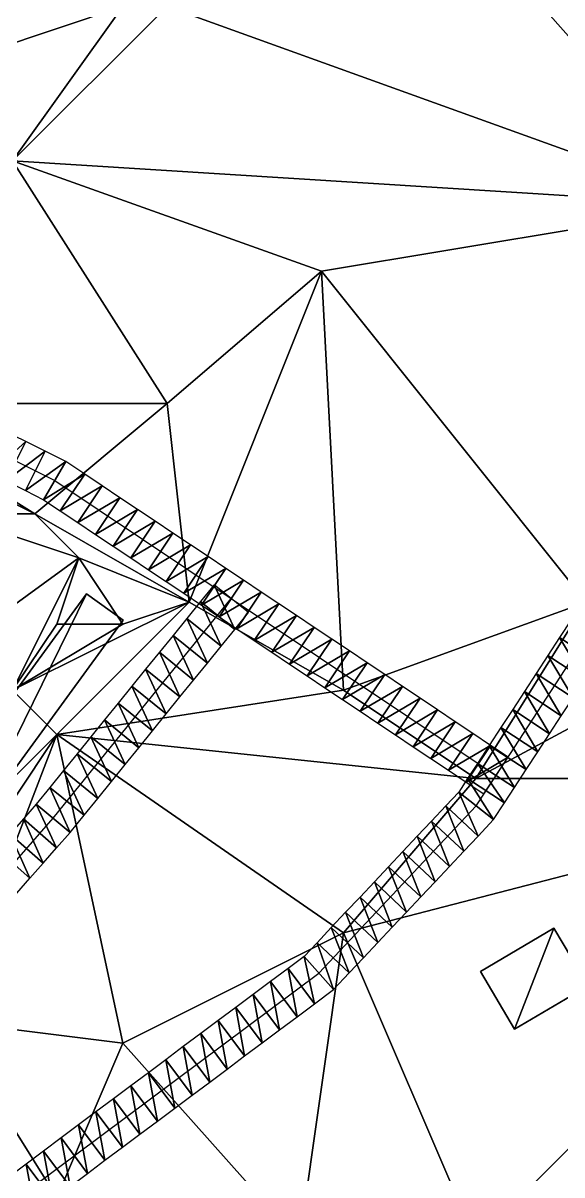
# Model space of a CAD drawing. Header units: metres. Extents: x -1103 to 901, y -902 to 905.
# Drawn here: x 706.9 to 755.8, y -54 to 50.5 of the extents above; entities that cross this region are included whole.
import ezdxf

# ---------------------------------------------------------------- set-up
doc = ezdxf.new("R2010")
doc.units = ezdxf.units.M
for name, color, linetype in [('OSM_BUILDING_FOOTPRINTS', 7, 'CONTINUOUS'), ('OSM_BUILDING_ROOFS', 1, 'CONTINUOUS'), ('OSM_BUILDING_WALLS', 8, 'CONTINUOUS'), ('OSM_ROAD_AXES', 2, 'CONTINUOUS'), ('OSM_ROAD_SURFACE', 9, 'CONTINUOUS'), ('OSM_TERRAIN', 3, 'CONTINUOUS'), ('OSM_WATER_SURFACE', 5, 'CONTINUOUS')]:
    doc.layers.add(name, color=color, linetype=linetype)

msp = doc.modelspace()

# ---------------------------------------------------------------- linework, layer by layer
at = {"layer": 'OSM_BUILDING_FOOTPRINTS'}
for points in [[(698.9, -20.19, 3.47), (712.7, -1.25, 3.47), (716.02, -3.64, 3.47), (702.22, -22.58, 3.47), (698.9, -20.19, 3.47)], [(748.4, -35.51, 3), (755.06, -31.59, 3), (758.16, -36.82, 3), (751.51, -40.73, 3), (748.4, -35.51, 3)]]:
    msp.add_polyline3d(points, close=True, dxfattribs=at)
at = {"layer": 'OSM_BUILDING_ROOFS'}
for points in [[(712.7, -1.25, 13.47), (698.9, -20.19, 13.47), (702.22, -22.58, 13.47)], [(712.7, -1.25, 13.47), (702.22, -22.58, 13.47), (716.02, -3.64, 13.47)], [(755.06, -31.59, 13), (748.4, -35.51, 13), (751.51, -40.73, 13)], [(755.06, -31.59, 13), (751.51, -40.73, 13), (758.16, -36.82, 13)]]:
    msp.add_3dface(points, dxfattribs=at)
at = {"layer": 'OSM_BUILDING_WALLS'}
for points in [[(712.7, -1.25, 3.47), (698.9, -20.19, 3.47), (698.9, -20.19, 13.47)], [(712.7, -1.25, 3.47), (698.9, -20.19, 13.47), (712.7, -1.25, 13.47)], [(716.02, -3.64, 3.47), (712.7, -1.25, 3.47), (712.7, -1.25, 13.47)], [(716.02, -3.64, 3.47), (712.7, -1.25, 13.47), (716.02, -3.64, 13.47)], [(702.22, -22.58, 3.47), (716.02, -3.64, 3.47), (716.02, -3.64, 13.47)], [(702.22, -22.58, 3.47), (716.02, -3.64, 13.47), (702.22, -22.58, 13.47)], [(755.06, -31.59, 3), (748.4, -35.51, 3), (748.4, -35.51, 13)], [(755.06, -31.59, 3), (748.4, -35.51, 13), (755.06, -31.59, 13)], [(758.16, -36.82, 3), (755.06, -31.59, 3), (755.06, -31.59, 13)], [(758.16, -36.82, 3), (755.06, -31.59, 13), (758.16, -36.82, 13)], [(748.4, -35.51, 3), (751.51, -40.73, 3), (751.51, -40.73, 13)], [(748.4, -35.51, 3), (751.51, -40.73, 13), (748.4, -35.51, 13)], [(751.51, -40.73, 3), (758.16, -36.82, 3), (758.16, -36.82, 13)], [(751.51, -40.73, 3), (758.16, -36.82, 13), (751.51, -40.73, 13)]]:
    msp.add_3dface(points, dxfattribs=at)
at = {"layer": 'OSM_ROAD_AXES'}
for points in [[(656.78, -77.47, 5.98), (670.06, -73.39, 5.6), (679.59, -70.07, 5.2), (705.25, -56.94, 4.72), (733.76, -35.65, 4.82), (748.03, -20.48, 5.08), (749.82, -17.73, 5.13), (761.5, 0.19, 5.33), (782.35, 48.05, 6.8), (798.39, 94.85, 7.22)], [(644.88, -79.67, 5.84), (644.74, -77.13, 5.84), (645.92, -67.86, 5.91), (648.3, -58.58, 6.01), (654.97, -46.65, 6.38), (695.95, 8.94, 6.71), (697.67, 10.7, 6.8), (700.99, 11.81, 6.91), (704.55, 11.66, 6.89), (709.82, 9.01, 6.76), (725.82, -1.69, 6.17), (749.82, -17.73, 5.13)], [(648.3, -58.58, 6.01), (658.52, -57.11, 6.14), (671.87, -53.13, 5.58), (685.35, -45.48, 5.01), (697.67, -35.32, 4.49), (709.67, -21.61, 5.16), (725.82, -1.69, 6.17)]]:
    msp.add_polyline3d(points, dxfattribs=at)
at = {"layer": 'OSM_ROAD_SURFACE'}
for points in [[(704.03, 9.73, 6.86), (707.21, 12.56, 6.96), (705.08, 13.59, 7.01)], [(704.03, 9.73, 6.86), (705.41, 8.99, 6.83), (707.21, 12.56, 6.96)], [(705.41, 8.99, 6.83), (708.96, 11.68, 6.92), (707.21, 12.56, 6.96)], [(705.41, 8.99, 6.83), (707.16, 8.11, 6.79), (708.96, 11.68, 6.92)], [(707.16, 8.11, 6.79), (710.82, 10.74, 6.87), (708.96, 11.68, 6.92)], [(707.16, 8.11, 6.79), (708.81, 7.28, 6.74), (710.82, 10.74, 6.87)], [(708.81, 7.28, 6.74), (712.53, 9.6, 6.82), (710.82, 10.74, 6.87)], [(708.81, 7.28, 6.74), (710.3, 6.28, 6.69), (712.53, 9.6, 6.82)], [(710.3, 6.28, 6.69), (714.13, 8.53, 6.76), (712.53, 9.6, 6.82)], [(710.3, 6.28, 6.69), (711.9, 5.21, 6.64), (714.13, 8.53, 6.76)], [(711.9, 5.21, 6.64), (715.73, 7.46, 6.71), (714.13, 8.53, 6.76)], [(711.9, 5.21, 6.64), (713.5, 4.14, 6.58), (715.73, 7.46, 6.71)], [(713.5, 4.14, 6.58), (717.33, 6.39, 6.65), (715.73, 7.46, 6.71)], [(713.5, 4.14, 6.58), (715.11, 3.07, 6.53), (717.33, 6.39, 6.65)], [(715.11, 3.07, 6.53), (718.93, 5.32, 6.6), (717.33, 6.39, 6.65)], [(715.11, 3.07, 6.53), (716.71, 2, 6.47), (718.93, 5.32, 6.6)], [(716.71, 2, 6.47), (720.53, 4.25, 6.54), (718.93, 5.32, 6.6)], [(716.71, 2, 6.47), (718.31, 0.93, 6.42), (720.53, 4.25, 6.54)], [(718.31, 0.93, 6.42), (722.13, 3.19, 6.46), (720.53, 4.25, 6.54)], [(718.31, 0.93, 6.42), (719.91, -0.14, 6.36), (722.13, 3.19, 6.46)], [(719.91, -0.14, 6.36), (723.73, 2.12, 6.35), (722.13, 3.19, 6.46)], [(719.91, -0.14, 6.36), (721.51, -1.21, 6.31), (723.73, 2.12, 6.35)], [(721.51, -1.21, 6.31), (725.33, 1.05, 6.3), (723.73, 2.12, 6.35)], [(721.51, -1.21, 6.31), (723.11, -2.28, 6.25), (725.33, 1.05, 6.3)], [(723.11, -2.28, 6.25), (726.93, -0.02, 6.25), (725.33, 1.05, 6.3)], [(726.13, -4.48, 6.14), (724.27, -0.43, 6.28), (723.02, -1.96, 6.26)], [(723.11, -2.28, 6.25), (724.71, -3.35, 6.2), (726.93, -0.02, 6.25)], [(726.13, -4.48, 6.14), (727.37, -2.94, 6.17), (724.27, -0.43, 6.28)], [(724.71, -3.35, 6.2), (728.53, -1.09, 6.2), (726.93, -0.02, 6.25)], [(724.89, -6.01, 6.06), (723.02, -1.96, 6.26), (721.78, -3.49, 6.19)], [(724.89, -6.01, 6.06), (726.13, -4.48, 6.14), (723.02, -1.96, 6.26)], [(724.71, -3.35, 6.2), (726.31, -4.42, 6.15), (728.53, -1.09, 6.2)], [(726.31, -4.42, 6.15), (730.13, -2.16, 6.15), (728.53, -1.09, 6.2)], [(726.31, -4.42, 6.15), (727.91, -5.49, 6.09), (730.13, -2.16, 6.15)], [(727.91, -5.49, 6.09), (731.73, -3.23, 6.1), (730.13, -2.16, 6.15)], [(723.65, -7.54, 5.97), (721.78, -3.49, 6.19), (720.54, -5.03, 6.11)], [(723.65, -7.54, 5.97), (724.89, -6.01, 6.06), (721.78, -3.49, 6.19)], [(727.91, -5.49, 6.09), (729.51, -6.56, 6.04), (731.73, -3.23, 6.1)], [(729.51, -6.56, 6.04), (733.33, -4.3, 6.05), (731.73, -3.23, 6.1)], [(758.93, -7.42, 5.24), (756.64, -3.6, 5.25), (755.58, -5.23, 5.24)], [(722.4, -9.08, 5.89), (720.54, -5.03, 6.11), (719.3, -6.56, 6.02)], [(722.4, -9.08, 5.89), (723.65, -7.54, 5.97), (720.54, -5.03, 6.11)], [(729.51, -6.56, 6.04), (731.11, -7.63, 5.99), (733.33, -4.3, 6.05)], [(731.11, -7.63, 5.99), (734.93, -5.37, 6), (733.33, -4.3, 6.05)], [(731.11, -7.63, 5.99), (732.71, -8.7, 5.93), (734.93, -5.37, 6)], [(732.71, -8.7, 5.93), (736.53, -6.44, 5.93), (734.93, -5.37, 6)], [(757.87, -9.05, 5.24), (755.58, -5.23, 5.24), (754.51, -6.86, 5.24)], [(757.87, -9.05, 5.24), (758.93, -7.42, 5.24), (755.58, -5.23, 5.24)], [(721.16, -10.61, 5.8), (719.3, -6.56, 6.02), (718.05, -8.09, 5.93)], [(721.16, -10.61, 5.8), (722.4, -9.08, 5.89), (719.3, -6.56, 6.02)], [(732.71, -8.7, 5.93), (734.31, -9.77, 5.88), (736.53, -6.44, 5.93)], [(734.31, -9.77, 5.88), (738.13, -7.51, 5.85), (736.53, -6.44, 5.93)], [(756.8, -10.68, 5.23), (754.51, -6.86, 5.24), (753.45, -8.49, 5.23)], [(756.8, -10.68, 5.23), (757.87, -9.05, 5.24), (754.51, -6.86, 5.24)], [(719.92, -12.14, 5.72), (718.05, -8.09, 5.93), (716.81, -9.62, 5.85)], [(719.92, -12.14, 5.72), (721.16, -10.61, 5.8), (718.05, -8.09, 5.93)], [(734.31, -9.77, 5.88), (735.91, -10.84, 5.8), (738.13, -7.51, 5.85)], [(735.91, -10.84, 5.8), (739.73, -8.58, 5.76), (738.13, -7.51, 5.85)], [(735.91, -10.84, 5.8), (737.51, -11.91, 5.7), (739.73, -8.58, 5.76)], [(737.51, -11.91, 5.7), (741.33, -9.65, 5.67), (739.73, -8.58, 5.76)], [(755.74, -12.31, 5.22), (753.45, -8.49, 5.23), (752.39, -10.12, 5.23)], [(755.74, -12.31, 5.22), (756.8, -10.68, 5.23), (753.45, -8.49, 5.23)], [(718.68, -13.68, 5.61), (716.81, -9.62, 5.85), (715.57, -11.16, 5.76)], [(718.68, -13.68, 5.61), (719.92, -12.14, 5.72), (716.81, -9.62, 5.85)], [(737.51, -11.91, 5.7), (739.11, -12.98, 5.61), (741.33, -9.65, 5.67)], [(739.11, -12.98, 5.61), (742.93, -10.72, 5.58), (741.33, -9.65, 5.67)], [(754.68, -13.94, 5.21), (752.39, -10.12, 5.23), (751.33, -11.75, 5.22)], [(754.68, -13.94, 5.21), (755.74, -12.31, 5.22), (752.39, -10.12, 5.23)], [(717.44, -15.21, 5.51), (715.57, -11.16, 5.76), (714.33, -12.69, 5.68)], [(717.44, -15.21, 5.51), (718.68, -13.68, 5.61), (715.57, -11.16, 5.76)], [(739.11, -12.98, 5.61), (740.71, -14.05, 5.52), (742.93, -10.72, 5.58)], [(740.71, -14.05, 5.52), (744.53, -11.79, 5.49), (742.93, -10.72, 5.58)], [(740.71, -14.05, 5.52), (742.31, -15.12, 5.43), (744.53, -11.79, 5.49)], [(742.31, -15.12, 5.43), (746.13, -12.86, 5.39), (744.53, -11.79, 5.49)], [(753.62, -15.57, 5.2), (751.33, -11.75, 5.22), (750.27, -13.38, 5.22)], [(753.62, -15.57, 5.2), (754.68, -13.94, 5.21), (751.33, -11.75, 5.22)], [(716.19, -16.74, 5.48), (714.33, -12.69, 5.68), (713.09, -14.22, 5.58)], [(716.19, -16.74, 5.48), (717.44, -15.21, 5.51), (714.33, -12.69, 5.68)], [(742.31, -15.12, 5.43), (743.91, -16.19, 5.33), (746.13, -12.86, 5.39)], [(743.91, -16.19, 5.33), (747.73, -13.93, 5.3), (746.13, -12.86, 5.39)], [(752.55, -17.2, 5.18), (750.27, -13.38, 5.22), (749.2, -15.01, 5.21)], [(752.55, -17.2, 5.18), (753.62, -15.57, 5.2), (750.27, -13.38, 5.22)], [(714.95, -18.27, 5.43), (713.09, -14.22, 5.58), (711.84, -15.76, 5.53)], [(714.95, -18.27, 5.43), (716.19, -16.74, 5.48), (713.09, -14.22, 5.58)], [(743.91, -16.19, 5.33), (745.51, -17.26, 5.24), (747.73, -13.93, 5.3)], [(745.51, -17.26, 5.24), (749.33, -15, 5.21), (747.73, -13.93, 5.3)], [(745.51, -17.26, 5.24), (747.11, -18.33, 5.17), (749.33, -15, 5.21)], [(747.11, -18.33, 5.17), (750.93, -16.07, 5.19), (749.33, -15, 5.21)], [(751.49, -18.83, 5.16), (749.2, -15.01, 5.21), (748.14, -16.64, 5.21)], [(751.49, -18.83, 5.16), (752.55, -17.2, 5.18), (749.2, -15.01, 5.21)], [(713.71, -19.81, 5.33), (711.84, -15.76, 5.53), (710.6, -17.29, 5.43)], [(713.71, -19.81, 5.33), (714.95, -18.27, 5.43), (711.84, -15.76, 5.53)], [(747.11, -18.33, 5.17), (748.71, -19.39, 5.15), (750.93, -16.07, 5.19)], [(750.6, -20.2, 5.14), (748.14, -16.64, 5.21), (747.25, -18.01, 5.18)], [(750.6, -20.2, 5.14), (751.49, -18.83, 5.16), (748.14, -16.64, 5.21)], [(712.47, -21.34, 5.23), (710.6, -17.29, 5.43), (709.36, -18.82, 5.35)], [(712.47, -21.34, 5.23), (713.71, -19.81, 5.33), (710.6, -17.29, 5.43)], [(749.59, -21.72, 5.11), (747.25, -18.01, 5.18), (746.46, -19.23, 5.16)], [(749.59, -21.72, 5.11), (750.6, -20.2, 5.14), (747.25, -18.01, 5.18)], [(711.2, -22.9, 5.14), (709.36, -18.82, 5.35), (708.14, -20.33, 5.28)], [(711.2, -22.9, 5.14), (712.47, -21.34, 5.23), (709.36, -18.82, 5.35)], [(748.19, -23.23, 5.09), (746.46, -19.23, 5.16), (745.27, -20.48, 5.14)], [(748.19, -23.23, 5.09), (749.59, -21.72, 5.11), (746.46, -19.23, 5.16)], [(709.97, -24.3, 5.07), (708.14, -20.33, 5.28), (706.97, -21.67, 5.21)], [(709.97, -24.3, 5.07), (711.2, -22.9, 5.14), (708.14, -20.33, 5.28)], [(746.89, -24.6, 5.06), (745.27, -20.48, 5.14), (743.98, -21.86, 5.11)], [(746.89, -24.6, 5.06), (748.19, -23.23, 5.09), (745.27, -20.48, 5.14)], [(708.77, -25.67, 5), (706.97, -21.67, 5.21), (705.76, -23.04, 5.12)], [(708.77, -25.67, 5), (709.97, -24.3, 5.07), (706.97, -21.67, 5.21)], [(745.59, -25.98, 5.04), (743.98, -21.86, 5.11), (742.68, -23.24, 5.09)], [(745.59, -25.98, 5.04), (746.89, -24.6, 5.06), (743.98, -21.86, 5.11)], [(707.57, -27.04, 4.93), (705.76, -23.04, 5.12), (704.57, -24.41, 5.04)], [(707.57, -27.04, 4.93), (708.77, -25.67, 5), (705.76, -23.04, 5.12)], [(744.29, -27.36, 5.02), (742.68, -23.24, 5.09), (741.38, -24.62, 5.07)], [(744.29, -27.36, 5.02), (745.59, -25.98, 5.04), (742.68, -23.24, 5.09)], [(706.37, -28.41, 4.86), (707.57, -27.04, 4.93), (704.57, -24.41, 5.04)], [(743, -28.74, 5), (741.38, -24.62, 5.07), (740.08, -26, 5.05)], [(743, -28.74, 5), (744.29, -27.36, 5.02), (741.38, -24.62, 5.07)], [(741.7, -30.12, 4.97), (740.08, -26, 5.05), (738.79, -27.38, 5.03)], [(741.7, -30.12, 4.97), (743, -28.74, 5), (740.08, -26, 5.05)], [(740.4, -31.5, 4.96), (738.79, -27.38, 5.03), (737.49, -28.76, 5)], [(740.4, -31.5, 4.96), (741.7, -30.12, 4.97), (738.79, -27.38, 5.03)], [(739.11, -32.88, 4.96), (737.49, -28.76, 5), (736.19, -30.14, 4.98)], [(739.11, -32.88, 4.96), (740.4, -31.5, 4.96), (737.49, -28.76, 5)], [(737.81, -34.26, 4.95), (736.19, -30.14, 4.98), (734.89, -31.52, 4.95)], [(737.81, -34.26, 4.95), (739.11, -32.88, 4.96), (736.19, -30.14, 4.98)], [(736.51, -35.64, 4.95), (734.89, -31.52, 4.95), (733.6, -32.9, 4.86)], [(736.51, -35.64, 4.95), (737.81, -34.26, 4.95), (734.89, -31.52, 4.95)], [(735.09, -37.14, 4.94), (733.6, -32.9, 4.86), (732.43, -34.15, 4.8)], [(735.09, -37.14, 4.94), (736.51, -35.64, 4.95), (733.6, -32.9, 4.86)], [(733.37, -38.43, 4.88), (732.43, -34.15, 4.8), (730.98, -35.23, 4.75)], [(733.37, -38.43, 4.88), (735.09, -37.14, 4.94), (732.43, -34.15, 4.8)], [(731.79, -39.62, 4.82), (730.98, -35.23, 4.75), (729.39, -36.41, 4.69)], [(731.79, -39.62, 4.82), (733.37, -38.43, 4.88), (730.98, -35.23, 4.75)], [(730.2, -40.8, 4.76), (729.39, -36.41, 4.69), (727.81, -37.59, 4.63)], [(730.2, -40.8, 4.76), (731.79, -39.62, 4.82), (729.39, -36.41, 4.69)], [(728.62, -41.98, 4.7), (727.81, -37.59, 4.63), (726.23, -38.78, 4.57)], [(728.62, -41.98, 4.7), (730.2, -40.8, 4.76), (727.81, -37.59, 4.63)], [(727.03, -43.16, 4.64), (726.23, -38.78, 4.57), (724.64, -39.96, 4.51)], [(727.03, -43.16, 4.64), (728.62, -41.98, 4.7), (726.23, -38.78, 4.57)], [(725.45, -44.35, 4.58), (724.64, -39.96, 4.51), (723.06, -41.14, 4.45)], [(725.45, -44.35, 4.58), (727.03, -43.16, 4.64), (724.64, -39.96, 4.51)], [(723.87, -45.53, 4.53), (723.06, -41.14, 4.45), (721.47, -42.32, 4.39)], [(723.87, -45.53, 4.53), (725.45, -44.35, 4.58), (723.06, -41.14, 4.45)], [(722.28, -46.71, 4.47), (721.47, -42.32, 4.39), (719.89, -43.51, 4.33)], [(722.28, -46.71, 4.47), (723.87, -45.53, 4.53), (721.47, -42.32, 4.39)], [(720.7, -47.9, 4.43), (719.89, -43.51, 4.33), (718.31, -44.69, 4.28)], [(720.7, -47.9, 4.43), (722.28, -46.71, 4.47), (719.89, -43.51, 4.33)], [(719.12, -49.08, 4.46), (718.31, -44.69, 4.28), (716.72, -45.87, 4.31)], [(719.12, -49.08, 4.46), (720.7, -47.9, 4.43), (718.31, -44.69, 4.28)], [(717.53, -50.26, 4.5), (716.72, -45.87, 4.31), (715.14, -47.05, 4.34)], [(717.53, -50.26, 4.5), (719.12, -49.08, 4.46), (716.72, -45.87, 4.31)], [(715.95, -51.44, 4.53), (715.14, -47.05, 4.34), (713.55, -48.24, 4.38)], [(715.95, -51.44, 4.53), (717.53, -50.26, 4.5), (715.14, -47.05, 4.34)], [(714.36, -52.62, 4.57), (713.55, -48.24, 4.38), (711.97, -49.42, 4.43)], [(714.36, -52.62, 4.57), (715.95, -51.44, 4.53), (713.55, -48.24, 4.38)], [(712.78, -53.81, 4.6), (711.97, -49.42, 4.43), (710.39, -50.6, 4.49)], [(712.78, -53.81, 4.6), (714.36, -52.62, 4.57), (711.97, -49.42, 4.43)], [(711.2, -54.99, 4.63), (710.39, -50.6, 4.49), (708.8, -51.79, 4.55)], [(711.2, -54.99, 4.63), (712.78, -53.81, 4.6), (710.39, -50.6, 4.49)], [(709.61, -56.17, 4.67), (708.8, -51.79, 4.55), (707.22, -52.97, 4.62)], [(709.61, -56.17, 4.67), (711.2, -54.99, 4.63), (708.8, -51.79, 4.55)], [(708.03, -57.36, 4.7), (707.22, -52.97, 4.62), (705.64, -54.15, 4.74)], [(708.03, -57.36, 4.7), (709.61, -56.17, 4.67), (707.22, -52.97, 4.62)]]:
    msp.add_3dface(points, dxfattribs=at)
at = {"layer": 'OSM_TERRAIN'}
for points in [[(698, 46, 7.68), (716, 52, 7.54), (688, 60, 9.1)], [(754, 52, 7.26), (770, 34, 6.99), (768, 56, 7.12)], [(706, 38, 7.21), (716, 52, 7.54), (698, 46, 7.68)], [(706, 38, 7.21), (770, 34, 6.99), (720, 52, 7.11)], [(706, 38, 7.21), (720, 52, 7.11), (716, 52, 7.54)], [(770, 34, 6.99), (754, 52, 7.26), (720, 52, 7.11)], [(720, 16, 6.99), (706, 38, 7.21), (692, 16, 7.12)], [(720, 16, 6.99), (734, 28, 6.82), (706, 38, 7.21)], [(734, 28, 6.82), (770, 34, 6.99), (706, 38, 7.21)], [(758, -2, 5.19), (770, 34, 6.99), (734, 28, 6.82)], [(722, -2, 6.22), (734, 28, 6.82), (720, 16, 6.99)], [(722, -2, 6.22), (736, -10, 5.82), (734, 28, 6.82)], [(736, -10, 5.82), (758, -2, 5.19), (734, 28, 6.82)], [(700, 10, 6.81), (708, 6, 6.65), (692, 16, 7.12)], [(708, 6, 6.65), (720, 16, 6.99), (692, 16, 7.12)], [(708, 6, 6.65), (722, -2, 6.22), (720, 16, 6.99)], [(700, 6, 6.09), (708, 6, 6.65), (700, 10, 6.81)], [(690, -14, 6.02), (712, 2, 6.28), (700, 6, 6.09)], [(700, 6, 6.09), (712, 2, 6.28), (708, 6, 6.65)], [(712, 2, 6.28), (722, -2, 6.22), (708, 6, 6.65)], [(706, -10, 5.62), (712, 2, 6.28), (690, -14, 6.02)], [(706, -10, 5.62), (710, -4, 5.67), (712, 2, 6.28)], [(710, -4, 5.67), (716, -4, 5.63), (712, 2, 6.28)], [(716, -4, 5.63), (722, -2, 6.22), (712, 2, 6.28)], [(710, -14, 5.55), (722, -2, 6.22), (706, -10, 5.62)], [(706, -10, 5.62), (722, -2, 6.22), (716, -4, 5.63)], [(736, -10, 5.82), (722, -2, 6.22), (710, -14, 5.55)], [(748, -18, 5.12), (758, -2, 5.19), (736, -10, 5.82)], [(758, -2, 5.19), (748, -18, 5.12), (774, -4, 5.28)], [(706, -10, 5.62), (716, -4, 5.63), (710, -4, 5.67)], [(748, -18, 5.12), (790, -18, 5.14), (774, -4, 5.28)], [(702, -22, 5.61), (710, -14, 5.55), (706, -10, 5.62)], [(748, -18, 5.12), (736, -10, 5.82), (710, -14, 5.55)], [(700, -40, 4.23), (716, -42, 4.1), (710, -14, 5.55)], [(700, -40, 4.23), (710, -14, 5.55), (702, -26, 4.85)], [(702, -22, 5.61), (702, -26, 4.85), (710, -14, 5.55)], [(716, -42, 4.1), (736, -32, 4.89), (710, -14, 5.55)], [(736, -32, 4.89), (748, -18, 5.12), (710, -14, 5.55)], [(748, -60, 5), (790, -18, 5.14), (736, -32, 4.89)], [(736, -32, 4.89), (790, -18, 5.14), (748, -18, 5.12)], [(748, -60, 5), (762, -54, 5), (790, -18, 5.14)], [(716, -42, 4.1), (732, -60, 4.96), (736, -32, 4.89)], [(732, -60, 4.96), (748, -60, 5), (736, -32, 4.89)], [(710, -56, 4.62), (700, -40, 4.23), (670, -48, 5.68)], [(700, -40, 4.23), (710, -56, 4.62), (716, -42, 4.1)], [(710, -56, 4.62), (732, -60, 4.96), (716, -42, 4.1)], [(720, -334), (900, -108), (794, -46)], [(720, -334), (794, -46), (778, -54)], [(682, -78, 5.05), (710, -56, 4.62), (670, -48, 5.68)]]:
    msp.add_3dface(points, dxfattribs=at)
at = {"layer": 'OSM_WATER_SURFACE'}
for points in [[(617.31, -669.57, 1), (900, -638.45, 1), (900, 33.02, 1)], [(617.31, -669.57, 1), (900, 33.02, 1), (888.36, 17.13, 1)], [(617.31, -669.57, 1), (888.36, 17.13, 1), (873.42, 2.98, 1)], [(617.31, -669.57, 1), (873.42, 2.98, 1), (853.01, -11.08, 1)], [(617.31, -669.57, 1), (853.01, -11.08, 1), (820.91, -29.6, 1)], [(617.31, -669.57, 1), (820.91, -29.6, 1), (774.43, -53.44, 1)], [(617.31, -669.57, 1), (774.43, -53.44, 1), (771.66, -52.29, 1)], [(617.31, -669.57, 1), (771.66, -52.29, 1), (682.09, -92, 1)]]:
    msp.add_3dface(points, dxfattribs=at)

doc.saveas('drawing.dxf')
